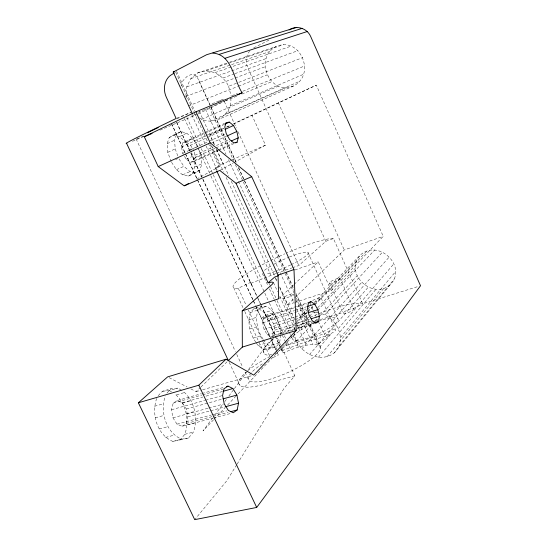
<?xml version="1.0" encoding="UTF-8"?>
<svg xmlns="http://www.w3.org/2000/svg" width="547" height="547" viewBox="0 0 547 547"><rect width="100%" height="100%" fill="white"/><g stroke="black" fill="none" stroke-linecap="round" stroke-linejoin="round"><path stroke-width="0.41" stroke-dasharray="2.73 2.05" d="M301.411 329.697L301.465 327.024M186.342 98.009L185.918 96.429L186.739 86.85L190.835 78.604L197.624 72.97L226.69 63.178M199.525 117.851C213.063 127.403 232.325 114.419 230.848 98.481M293.479 85.982C269.521 96.046 253.719 58.214 275.941 46.598C300.194 35.74 316.474 74.631 293.479 85.982L218.793 119.383M294.539 329.875L295.024 326.511M294.177 332.398C295.407 350.812 318.894 364.938 334.402 352.788L339.161 346.032C343.947 332.111 333.725 316.145 319.667 313.205M390.155 284.809C371.953 300.33 343.468 272.782 360.589 254.84C378.804 238.56 408.062 266.895 390.155 284.809L334.402 352.788M256.215 342.825L258.006 345.485L263.524 349.396L268.509 349.191L276.16 346.887L279.585 342.682L280.85 335.386M268.509 349.191L271.975 344.993L273.288 337.718M271.073 336.966L273.958 335.174L274.874 330.108L273.5 323.708L270.355 318.361L266.615 316.07L263.681 317.745L262.697 322.805L264.078 329.315L267.292 334.737L271.073 336.966L315.927 323.12M263.039 339.119C257.405 330.785 254.977 319.804 257.924 310.04L261.521 306.122L266.498 306.272C276.091 312.118 280.105 323.845 280.755 334.573M255.77 342.162C249.801 333.779 247.223 322.511 250.314 312.549L253.952 308.631L261.521 306.122M156.702 398.394C151.157 413.717 156.975 434.906 172.873 441.429L188.448 438.044L193.453 432.075C198.26 418.14 194.568 400.397 182.869 391.091M179.772 440.267L184.831 434.304C189.734 420.472 186.089 402.736 174.377 393.553M182.096 426.311L186.212 423.515L187.819 416.91L186.363 409.019L182.39 402.77L177.372 400.5L173.194 403.132L171.478 409.744L172.934 417.805L177.009 424.151L182.096 426.311L212.639 418.223M188.448 438.044L181.597 439.2C165.714 432.52 159.902 411.323 165.317 395.891M171.567 162.288L176.435 169.686L182.616 174.849L188.387 176.107L195.792 172.852L199.976 170.055L201.829 163.82L201.057 155.396L198.356 147.881M188.387 176.107L192.612 173.303L194.513 167.074L193.768 158.678L191.628 152.695M204.448 132.695L182.876 142.733L181.467 147.027L182.725 153.338L186.158 159.211L190.418 162.35L193.864 161.584L195.19 157.262L194.089 151.834M177.734 155.881L175.225 148.852L174.534 140.196L176.613 134.036L180.995 131.56L186.746 133.174L192.735 138.473L197.823 146.377L190.554 149.707L185.474 141.851L179.471 136.6L173.679 135.027L169.262 137.516L167.136 143.67L167.792 152.298L171.122 161.618M180.995 86.187L182.992 80.648L187.279 76.17L192.441 74.036L195.272 74.843L197.358 77.442L236.345 163.074M236.666 464.841L226.773 480.792L194.725 519.65M237.118 464.116L284.337 387.973L294.826 375.83L280.953 345.759M296.741 321.937L299.9 317.157L307.038 309.821M212.653 417.929L203.033 430.906L213.576 419.781M214.677 415.194L222.779 404.267M224.803 401.532L226.321 399.488M228.858 396.069L233.918 389.245M234.424 388.561L265.309 346.901L272.85 339.256M339.161 346.032L394.435 278.792M327.065 356.767L383.666 288.495M340.569 337.506L395.802 271.339M318.299 357.396L375.974 289.322M338.361 328.535L394.031 263.613M309.431 354.641L368.247 287.196M332.863 320.521L389.375 256.823M301.766 348.938L361.622 282.457M324.959 314.751L382.572 252.044M296.419 341.143L314.327 321.862M314.901 321.239L317.793 318.128M320.104 315.64L357.068 275.825M166.917 393.067L171.02 388.732L177.891 388.09L182.158 390.661M214.157 419.159L225.289 407.419M227.627 404.951L235.825 396.295M238.171 393.826L282.088 347.475M282.669 346.86L286.772 342.531M287.353 341.916L294.382 334.497M313.493 312.344L315.892 312.105L317.055 310.874M317.636 310.258L374.688 250.006M297.698 328.699L308.864 316.986M309.452 316.371L312.973 312.665M317.67 307.735L355.27 268.269M158.199 395.7L162.466 391.242L171.02 388.732M294.812 302.423L331.202 290.546L383.235 236.345L316.323 85.147L233.624 123.752M295.387 323.981L307.25 311.735M307.845 311.127L312.59 306.224M314.963 303.776L356.494 260.912M307.681 312.358L314.204 305.602M314.798 304.994L366.969 250.998M307.633 309.212L310.012 306.771M314.176 302.491L360.589 254.84M279.749 287.797L287.537 304.802L294.245 298.313M294.854 297.725L344.261 249.965L383.235 236.345M190.869 388.91L196.12 391.625L200.373 387.522M200.981 386.934L227.135 361.738M278.676 298.765L293.513 284.932M294.136 284.358L318.251 261.869L331.202 290.546M292.46 267.722L298.833 265.493L325.814 241.302L333.438 238.567L362.702 303.776L418.058 286.519M210.185 144.572L220.092 166.192L195.395 179.792M299.9 317.157L307.093 312.966M219.798 170.438L233.063 163.095M233.801 162.685L265.5 145.14L252.071 115.431L316.323 85.147M216.414 170.233L215.347 167.902L222.944 163.779L231.449 160.052M353.547 308.556L362.702 303.776L359.687 303.284A57.018 13.285 -24 0 0 318.498 313.841M253.712 47.869L269.534 39.849M272.85 338.996A57.018 13.285 -24 0 0 268.796 355.441L272.399 353.902M279.189 350.463L281.452 349.314L275.414 336.234M260.557 265.671A57.483 9.053 -24.3 0 0 237.774 288.474L250.56 282.361L256.953 296.214M296.884 340.378L285.869 345.759L325.048 333.561M218.745 101.352L223.251 99.185L209.884 104.655L198.985 80.73M159.909 130.186L197.255 114.309M198.021 113.947L224.612 101.168L208.879 107.752M225.378 100.798L229.172 98.973M173.679 135.027L180.995 131.56M169.262 137.516L176.613 134.036M179.471 136.6L186.746 133.174M214.267 144.832L209.754 134.986L223.614 128.463M226.697 127.013L230.547 125.201M167.136 143.67L174.534 140.196M205.221 132.333L224.482 123.369M185.474 141.851L192.735 138.473M182.876 142.733L186.363 142.083L223.976 124.613M167.792 152.298L175.225 148.852M181.467 147.027L205.453 135.923M206.233 135.567L223.251 127.69M209.754 134.986L223.6 128.586M226.684 127.164L230.526 125.386M233.603 123.964L252.071 115.431M186.363 142.083L190.575 145.276L206.663 137.858M207.429 137.502L224.284 129.735M182.725 153.338L208.332 141.611M209.104 141.256L224.626 134.152M211.559 143.02L226.123 136.381M175.594 159.58L177.83 158.562M186.158 159.211L213.33 146.911M216.434 145.502L228.078 140.237M195.19 157.262L215.169 148.251M215.942 147.902L229.774 141.666M193.768 158.678L201.057 155.396M190.418 162.35L217.535 150.172M218.308 149.823L232.256 143.56M193.864 161.584L217.788 150.856M218.554 150.507L233.993 143.588M176.435 169.686L183.888 166.35L190.048 171.56L195.792 172.852M194.513 167.074L201.829 163.82M225.747 113.967L299.708 81.25M210.322 121.236L285.985 87.698M182.616 174.849L190.048 171.56M192.612 173.303L199.976 170.055M232.229 159.71L265.5 145.14M201.617 119.321L278.361 86.18M230.089 105.776L303.694 74.194M275.729 273.575L250.923 283.278L190.985 153.345M197.884 112.313L208.092 108.08M225.378 100.915L237.952 95.698M241.877 94.07L271.736 81.688M176.893 118.152L190.602 112.545M231.887 95.725L237.371 93.475M242.861 91.226L304.802 65.866M282.006 350.641L302.094 343.174L330.306 334.757L330.108 333.875M215.347 167.902L220.092 166.192M280.796 348.241L282.936 352.883C293.958 348.61 305.595 343.4 317.677 344.781L320.221 346.429L330.306 334.757L317.677 344.781L296.043 297.411M188.448 105.927L237.685 86.488M238.485 86.173L267.073 74.891M197.624 72.97C209.658 67.377 223.333 74.891 228.591 86.282L238.068 82.618M238.854 82.31L302.812 57.572M185.918 96.429L265.063 66.789M222.937 78.03L234.123 73.948M234.916 73.654L298.04 50.618M186.739 86.85L230.786 71.144M231.586 70.857L266.02 58.584M276.529 273.295L291.66 268.003M215.026 72.607L291.23 46.085M294.908 269.986L318.251 261.869M190.835 78.604L269.828 51.486M206.123 70.836L283.462 44.683M229.925 62.091L275.941 46.598M253.952 308.631L258.963 308.754L266.498 306.272M250.314 312.549L257.924 310.04M287.537 304.802L294.006 302.689M258.963 308.754L264.345 312.809L271.852 310.354M248.803 319.804L256.461 317.322M266.615 316.07L307.817 302.737M263.681 317.745L293.698 308.05M296.946 306.997L306.682 303.852M270.355 318.361L294.539 310.593M295.339 310.334L306.628 306.71M264.345 312.809L269.062 319.947L276.57 317.54M262.697 322.805L294.717 312.563M295.517 312.31L305.923 308.98M249.788 328.979L257.48 326.532M273.5 323.708L294.464 317.062M295.271 316.809L307.359 312.973M264.078 329.315L294.58 319.701M295.387 319.448L307.428 315.653M273.097 336.097L272.242 328.802L279.77 326.436M274.874 330.108L309.643 319.25M253.083 338.183L260.796 335.776M267.292 334.737L294.587 326.251M295.394 326.005L311.448 321.014M306.491 323.879L313.766 321.629M314.58 321.376L319.427 319.872M320.234 319.619L343.68 312.351M273.958 335.174L296.7 328.145M297.513 327.892L312.939 323.12M258.006 345.485L265.719 343.126L271.216 347.072L276.16 346.887M271.975 344.993L279.585 342.682M263.524 349.396L271.216 347.072M162.466 391.242L169.379 390.585L177.891 388.09M176.517 394.825L185.002 392.377M196.12 391.625L201.802 389.997M202.609 389.765L252.119 375.577M154.521 406.291L163.191 403.83M177.372 400.5L201.057 393.772M201.87 393.539L223.921 387.283M173.194 403.132L201.905 395.009M202.725 394.777L223.231 388.972M182.39 402.77L202.759 397.04M206.014 396.124L222.308 391.536M182.52 403.064L191.012 400.671M171.478 409.744L204.735 400.472M205.549 400.247L221.774 395.727M294.826 375.83L264.68 384.226A50.092 12.643 -24.6 0 1 245.986 372.206M186.363 409.019L222.226 399.112M155.232 417.819L163.95 415.412M186.295 413.723L194.814 411.399M172.934 417.805L207.935 408.26M208.749 408.041L223.402 404.048M187.819 416.91L209.904 410.941M210.718 410.722L224.626 406.961M159.163 428.978L167.908 426.646M177.009 424.151L211.217 415.009M212.031 414.79L226.69 410.872M186.212 423.515L212.51 416.52M213.33 416.301L228.126 412.37M187.129 424.834L195.696 422.564M213.467 418.004L231.634 413.197M165.495 437.429L174.24 435.152M184.831 434.304L193.453 432.075M172.873 441.429L181.597 439.2M333.438 238.567L330.634 238.581A57.483 9.053 -24.3 0 0 287.134 252.83M315.892 312.105L318.915 312.987M169.112 377.669L187.115 386.975M169.379 390.585L171.519 391.857M193.953 113.947L196.045 115.41M263.483 339.783L265.719 343.126M179.019 158.897L183.888 166.35M190.575 145.276L193.932 151.054M136.066 138.89L235.313 351.352M236.755 354.442L242.533 366.805M245.056 372.213L248.666 379.939M229.2 362.374L240.051 385.532M238.328 288.392L246.184 305.349M248.324 309.971L269.377 355.434M233.747 287.729L243.353 308.44M244.776 311.503L264.331 353.683M277.397 338.046L280.597 344.986M257.309 296.987L275.059 335.461M176.715 122.405L190.63 152.572M176.524 122.213L190.452 152.415M190.814 153.187L202.602 178.739M202.958 179.512L257.603 297.965M257.958 298.737L260.816 304.925M261.172 305.698L280.44 347.468M171.69 123.807L185.269 153.194M185.624 153.967L253.152 300.125M253.507 300.898L255.299 304.768M255.654 305.541L278.334 354.976A39.528 9.976 -24.6 0 0 272.215 358.053M171.45 123.636L185.036 153.037M185.392 153.81L252.953 300.043M253.316 300.816L255.1 304.686M256.529 307.783L270.115 337.184M270.471 337.957L278.334 354.976M273.459 282.567L277.678 291.763M279.784 296.365L294.908 329.308M192.749 114.59L193.46 116.135M191.853 114.952L205.754 145.235M206.11 146.015L217.166 170.09M269.22 283.476L270.293 285.808M270.649 286.587L276.707 299.79M277.062 300.563L290.97 330.853M293.11 335.509L298.457 347.16M262.341 273.466L268.023 285.828M269.439 288.919L274.054 298.963M274.409 299.735L288.96 331.42M289.315 332.193L290.382 334.511M290.737 335.284L292.515 339.147M186.965 117.591L200.879 147.84M201.234 148.613L261.158 278.929M184.442 118.494L210.506 175.129M210.862 175.908L269.062 302.375M269.418 303.154L282.984 332.638M284.413 335.735L286.915 341.171M287.271 341.943L290.84 349.704M272.338 313.534L284.891 340.808M285.096 341.253L286.662 344.658M205.419 109.181L226 154.199M228.482 159.635L294.129 303.229M296.611 308.665L312.939 344.371M199.265 111.328L214.923 145.516M216.708 149.399L228.803 175.813M231.292 181.255L275.066 276.816M275.421 277.596L276.844 280.707M279.688 286.922L294.635 319.551M296.768 324.214L306.382 345.191M216.345 149.379L222.944 163.779M275.503 278.526L276.919 281.616M282.888 298.43L294.573 323.927M211.525 145.598L223.62 171.997M226.116 177.426L270.95 275.244M176.551 71.219L194.958 111.369M175.696 72.142L193.775 111.567M194.13 112.34L207.956 142.494M208.311 143.266L218.95 166.452M309.862 302.84L313.041 309.821M313.397 310.6L317.992 320.686M318.34 321.465L324.35 334.655M210.951 106.986L236.495 162.958M238.622 167.621L293.26 287.346M296.098 293.568L320.221 346.429A39.528 9.976 -24.6 0 1 294.888 369.15A39.528 9.976 -24.6 0 1 251.743 381.649A39.528 9.976 -24.6 0 1 264.201 362.668M209.18 107.157L233.644 160.743M235.415 164.626L293.917 292.754M293.226 294.012A5.655 1.073 -24.3 0 1 285.397 298.382A5.655 1.073 -24.3 0 1 285.548 296.283A5.655 1.073 -24.3 0 1 293.226 294.012L293.93 295.558M296.057 300.207L306.669 323.448M321.13 298.06L335.605 329.964A6.12 1.477 -23.8 0 1 327.311 334.826A6.12 1.477 -23.8 0 1 327.017 332.166A6.12 1.477 -23.8 0 1 335.605 329.964M224.311 101.516L236.318 127.936M238.082 131.82L298.833 265.493M238.437 167.683L294.101 290.368M296.214 295.011L320.515 348.583M329.369 283.011L343.072 313.328M307.995 252.55L337.848 318.504M325.814 241.302L247.716 67.684A15.131 13.641 75.8 0 1 249.514 51.281M340.118 278.43A5.853 1.135 -23.7 0 1 332.227 282.874A5.853 1.135 -23.7 0 1 331.892 280.871A5.853 1.135 -23.7 0 1 340.118 278.43L353.8 308.829A5.826 1.333 -23.5 0 1 345.991 313.376A5.826 1.333 -23.5 0 1 345.519 311.058A5.826 1.333 -23.5 0 1 353.8 308.829M278.293 102.727L344.261 249.965M281.452 349.314L282.936 352.883M250.56 282.361L251.538 284.816M269.062 319.947L272.242 328.802M190.554 149.707L191.361 151.95M228.591 86.282L231.101 96.046M143.868 136.005A40.71 1.046 -24.9 0 1 137.345 138.022M176.708 118.89A40.71 1.046 -24.9 0 1 191.361 112.238M247.791 370.654A50.092 12.643 -24.6 0 1 269.917 356.459M275.175 353.8A50.092 12.643 -24.6 0 1 277.452 352.712M143.779 136.449A51.589 1.326 -24.9 0 1 130.87 141.94M280.139 333.649A57.018 13.285 -24 0 1 309.411 317.718M310.17 317.376A57.018 13.285 -24 0 1 317.739 314.149M262.081 264.857A57.483 9.053 -24.3 0 1 284.864 253.822M289.37 257.022A25.135 3.952 -24.3 0 1 308.166 252.837A25.135 3.952 -24.3 0 1 291.401 264.557M290.648 264.919A25.135 3.952 -24.3 0 1 275.599 271.244M274.813 271.51A25.135 3.952 -24.3 0 1 266.348 273.828M264.468 270.348A25.135 3.952 -24.3 0 1 271.968 265.377M274.095 264.194A25.135 3.952 -24.3 0 1 288.652 257.316M318.627 321.301A24.93 5.798 -24 0 1 334.203 324.603A24.93 5.798 -24 0 1 295.448 340.378A24.93 5.798 -24 0 1 313.527 323.38M297.896 326.169A5.634 1.258 -24.2 0 1 305.199 323.106A5.634 1.258 -24.2 0 1 305.117 325.089A5.634 1.258 -24.2 0 1 297.814 328.152M285.178 344.207A5.908 1.395 -24.6 0 1 286.19 345.444A5.908 1.395 -24.6 0 1 281.09 348.528M276.481 349.683A5.908 1.395 -24.6 0 1 277.575 347.393M312.652 300.474A6.14 1.265 -24 0 1 320.932 297.8A6.14 1.265 -24 0 1 315.537 301.814M264.153 318.484A5.935 1.19 -24.6 0 0 272.461 313.814A5.935 1.19 -24.6 0 0 264.536 316.07A5.935 1.19 -24.6 0 0 264.153 318.484"/><path stroke-width="0.82" d="M311.052 301.691L308.303 303.332L307.523 308.467L309.028 315.147L312.255 320.761L315.927 323.12L318.621 321.363L319.345 316.221L317.841 309.657L314.689 304.118L311.052 301.691L308.624 302.477M228.003 386.12L224.051 388.739L222.581 395.502L224.215 403.823L228.325 410.435L233.282 412.759L237.166 409.963L238.526 403.201L236.899 395.057L232.899 388.555L228.003 386.12L226.369 386.585M237.077 142.199L238.225 137.851L236.851 131.492L233.473 125.502L229.35 122.111L226.027 122.651L224.796 126.972L226.178 133.441L229.631 139.533L233.801 142.87L237.077 142.199L235.538 142.89M228.352 360.569L242.335 347.085L242.212 310.887L278.676 298.765L278.054 275.114L236.044 183.307L219.798 170.438L184.216 185.891L158.22 166.589L144.299 136.716L195.949 111.786L210.198 142.863L251.716 176.715L293.992 269.562L296.214 330.504L253.746 375.112L226.014 359.208L167.614 376.897L138.37 402.777L194.725 519.65L256.693 507.445L420.506 285.76L310.662 36.485C307.147 28.253 296.597 24.895 289.117 29.921M138.37 402.777L198.8 385.218L226.014 359.208M242.212 310.887L272.228 284.324L273.459 282.567L271.968 282.04L268.112 282.813L216.769 171.013M268.112 282.813L274.792 276.98L278.013 275.866M174.336 72.949L170.274 75.52A17.846 15.309 71.2 0 0 166.309 97.168L176.134 118.467L147.464 132.367A51.589 1.326 -24.9 0 0 126.87 143.403M184.961 185.488L188.688 183.45M192.394 113.817L173.221 72.047L206.622 54.721L296.795 27.35M237.535 94.959L242.089 92.771C233.624 79.739 232.413 54.563 212.845 53.1M224.742 124.251L229.35 122.111M225.049 129.386L233.473 125.502M158.22 166.589L210.198 142.863M226.889 136.032L236.851 131.492M231.313 140.969L238.225 137.851M236.044 183.307L251.716 176.715M144.299 136.716L152.1 133.447M195.949 111.786L242.089 92.771M278.054 275.114L293.992 269.562M225.09 58.249L307.25 31.521M307.435 306.45L314.689 304.118M173.221 72.047L174.637 71.595M308.166 312.72L317.841 309.657M219.333 54.331L302.382 28.307M311.257 318.744L319.345 316.221M314.566 322.621L318.621 321.363M242.335 347.085L296.214 330.504M223.121 391.31L232.899 388.555M223.039 398.886L236.899 395.057M225.439 406.742L238.526 403.201M230.595 411.713L237.166 409.963M198.8 385.218L256.693 507.445M126.494 143.164L228.482 360.829M147.458 132.791A40.71 1.046 -24.9 0 1 158.199 127.574"/></g></svg>
